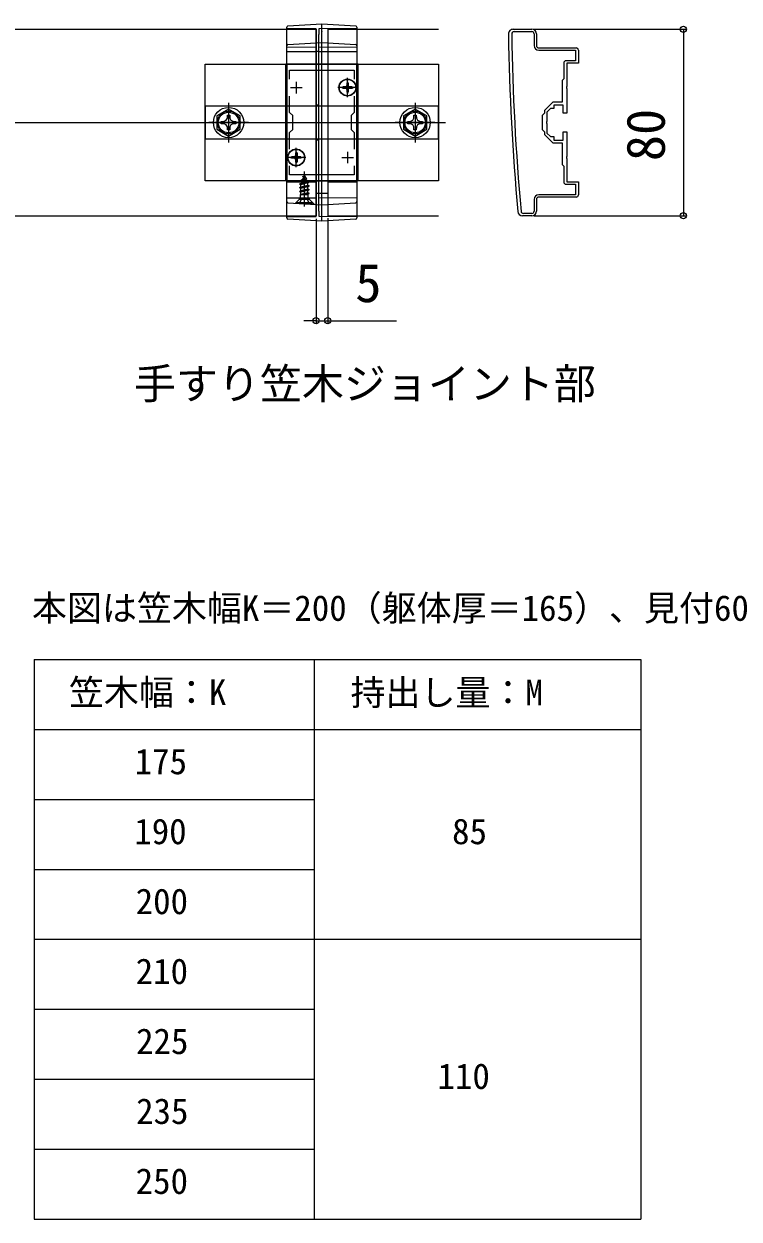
# Model space of a CAD drawing. Units: millimetres, scale not verified. Extents: x -1312 to 1312, y -1950 to 1938.
# Drawn here: x 608 to 914, y -1349 to -836 of the extents above; entities that cross this region are included whole.
import ezdxf
from ezdxf.enums import TextEntityAlignment as Align

# ---------------------------------------------------------------- set-up
doc = ezdxf.new("R2010")
doc.units = ezdxf.units.MM
doc.header["$LTSCALE"] = 10
doc.layers.add('0-1_TABLE1', color=7, linetype='Continuous', lineweight=18)
for name, color, linetype in [('0-2_USER1', 3, 'Continuous'), ('0-3_YKK_11', 7, 'Continuous'), ('0-4_YKK_12', 2, 'Continuous'), ('0-5_YKK_13', 4, 'Continuous'), ('0-6_YKK_D', 6, 'Continuous'), ('0-8_YSS_K', 3, 'Continuous')]:
    doc.layers.add(name, color=color, linetype=linetype)
doc.styles.add('ＭＳ ゴシック', font='')
doc.styles.get('ＭＳ ゴシック').set_extended_font_data('MS Gothic')

msp = doc.modelspace()

# ---------------------------------------------------------------- linework, layer by layer
at = {"layer": '0-1_TABLE1'}
for p, q in [((612, -1109.08), (872, -1109.08)), ((612, -1109.08), (612, -1349.08)), ((732, -1109.08), (732, -1349.08)), ((872, -1109.08), (872, -1349.08)), ((612, -1139.08), (872, -1139.08)), ((612, -1169.08), (732, -1169.08)), ((612, -1199.08), (732, -1199.08)), ((612, -1229.08), (872, -1229.08)), ((612, -1259.08), (732, -1259.08)), ((612, -1289.08), (732, -1289.08)), ((612, -1319.08), (732, -1319.08)), ((612, -1349.08), (872, -1349.08))]:
    msp.add_line(p, q, dxfattribs=at)
at = {"layer": '0-3_YKK_11'}
for p, q in [((817.29, -838.75), (825.29, -838.75)), ((817.69, -839.75), (825.29, -839.75)), ((826.29, -840.75), (826.29, -845.75)), ((827.29, -840.75), (827.29, -845.75)), ((828.29, -846.75), (844.29, -846.75)), ((721.79, -863.75), (726.79, -863.75)), ((724.29, -861.25), (724.29, -866.25)), ((743.79, -863.75), (748.79, -863.75)), ((746.29, -861.25), (746.29, -866.25)), ((724.29, -891.25), (724.29, -896.25)), ((746.29, -891.25), (746.29, -896.25)), ((721.79, -893.75), (726.79, -893.75)), ((743.79, -893.75), (748.79, -893.75)), ((826.29, -911.75), (826.29, -916.75)), ((827.29, -911.75), (827.29, -916.75)), ((844.29, -910.75), (828.29, -910.75)), ((825.29, -918.75), (821.29, -918.75)), ((825.29, -917.75), (821.7, -917.75))]:
    msp.add_line(p, q, dxfattribs=at)
for points in [[(828.29, -847.75), (843.99, -847.75), (843.99, -852.25), (839.99, -852.25)], [(845.29, -847.75), (845.29, -853.25), (840.29, -853.25), (840.29, -863.3), (840.17, -863.48), (840.17, -864.03), (840.29, -864.21), (840.29, -874.75), (838.79, -874.75), (838.79, -871.25), (834.79, -871.25), (834.79, -872.75), (833.29, -872.75), (831.79, -874.25), (831.79, -878.3), (831.67, -878.48), (831.67, -879.03), (831.79, -879.21), (831.79, -883.25), (833.29, -884.75), (834.79, -884.75), (834.79, -886.25), (838.79, -886.25), (838.79, -882.75), (840.29, -882.75), (840.29, -893.3), (840.17, -893.48), (840.17, -894.03), (840.29, -894.21), (840.29, -904.25), (845.29, -904.25), (845.29, -909.75)], [(838.99, -853.25), (838.99, -860.05), (838.29, -860.75), (838.29, -870.05), (834.3, -870.05), (830.79, -873.56), (830.79, -874.75), (829.79, -875.75), (829.79, -881.75), (830.79, -882.75), (830.79, -883.95), (834.3, -887.45), (838.29, -887.45), (838.29, -896.75), (838.99, -897.45), (838.99, -904.25)], [(721.49, -860.12), (721.49, -856.25), (749.09, -856.25), (749.09, -860.12)], [(721.49, -890.12), (721.49, -883.05), (722.79, -881.75), (722.79, -875.75), (721.49, -874.45), (721.49, -867.39)], [(749.09, -867.39), (749.09, -874.45), (747.79, -875.75), (747.79, -881.75), (749.09, -883.05), (749.09, -890.12)], [(749.09, -897.39), (749.09, -901.25), (721.49, -901.25), (721.49, -897.39)], [(839.99, -905.25), (843.99, -905.25), (843.99, -909.75), (828.29, -909.75)]]:
    msp.add_lwpolyline(points, dxfattribs=at)
msp.add_lwpolyline([(720.29, -853.75), (720.29, -903.75), (750.29, -903.75), (750.29, -853.75)], close=True, dxfattribs=at)
for centre, radius, start, end in [((817.29, -840.75), 2, 90, 180.8276), ((817.69, -840.75), 1, 90, 180.8279), ((825.29, -840.75), 2, 0, 90), ((825.29, -840.75), 1, 0, 90), ((1815.19, -826.34), 1000, 180.82764, 185.19793), ((1815.19, -826.34), 998.6, 180.82796, 185.20003), ((828.29, -845.75), 2, 180, 270), ((828.29, -845.75), 1, 180, 270), ((844.29, -847.75), 1, 0, 90), ((839.99, -853.25), 1, 90, 180), ((839.99, -904.25), 1, 180, 270), ((828.29, -911.75), 2, 90, 180), ((828.29, -911.75), 1, 90, 180), ((844.29, -909.75), 1, 270, 360), ((821.29, -916.75), 2, 185.1979, 270), ((821.7, -916.75), 1, 185.2, 270), ((825.29, -916.75), 2, 270, 360), ((825.29, -916.75), 1, 270, 360)]:
    msp.add_arc(centre, radius, start, end, dxfattribs=at)
at = {"layer": '0-4_YKK_12'}
for p, q in [((732.79, -838.75), (732.79, -918.75)), ((737.79, -838.75), (737.79, -918.75)), ((735.29, -913.75), (735.29, -843.75))]:
    msp.add_line(p, q, dxfattribs=at)
for points in [[(380.29, -838.75), (720.29, -838.75), (732.79, -838.75)], [(737.79, -838.75), (750.29, -838.75), (785.29, -838.75)], [(380.29, -918.75), (720.29, -918.75), (732.79, -918.75)], [(737.79, -918.75), (750.29, -918.75), (785.29, -918.75)]]:
    msp.add_lwpolyline(points, dxfattribs=at)
at = {"layer": '0-5_YKK_13'}
for p, q in [((732.79, -838.5), (720.29, -838.45)), ((720.29, -917.13), (720.29, -840.68)), ((720.76, -837.34), (735.29, -836.45)), ((750.29, -838.45), (733.99, -838.6)), ((735.29, -836.45), (749.82, -837.34)), ((735.29, -839.75), (735.29, -839.79)), ((735.29, -918.06), (735.29, -839.79)), ((750.29, -840.68), (750.29, -917.13)), ((720.76, -845.34), (735.29, -844.45)), ((732.79, -916.92), (732.79, -840.83)), ((733.99, -916.82), (733.99, -840.93)), ((735.29, -844.45), (749.82, -845.34)), ((732.79, -846.5), (720.29, -846.45)), ((720.29, -848.25), (732.79, -848.25)), ((733.99, -848.25), (732.79, -848.25)), ((750.29, -846.45), (733.99, -846.6)), ((733.99, -848.25), (750.29, -848.25)), ((750.79, -853.75), (719.79, -853.75)), ((750.79, -903.75), (750.79, -853.75)), ((746.29, -867.9), (746.29, -859.6)), ((750.44, -863.75), (742.14, -863.75)), ((744.24, -863.4), (744.24, -864.1)), ((745.44, -863.4), (744.24, -863.4)), ((745.44, -864.1), (744.24, -864.1)), ((746.64, -861.7), (745.94, -861.7)), ((745.94, -861.7), (745.94, -862.9)), ((745.94, -864.6), (745.94, -865.8)), ((746.64, -865.8), (745.94, -865.8)), ((746.64, -861.7), (746.64, -862.9)), ((746.64, -864.6), (746.64, -865.8)), ((748.34, -863.4), (747.14, -863.4)), ((748.34, -864.1), (747.14, -864.1)), ((748.34, -863.4), (748.34, -864.1)), ((695.29, -870.25), (695.29, -887.25)), ((733.99, -871.25), (732.79, -871.25)), ((775.29, -870.25), (775.29, -887.25)), ((694.77, -876.9), (694.79, -875.65)), ((774.77, -876.9), (774.79, -875.65)), ((703.79, -878.75), (686.79, -878.75)), ((783.79, -878.75), (766.79, -878.75)), ((733.99, -886.25), (732.79, -886.25)), ((724.64, -891.7), (723.94, -891.7)), ((723.94, -891.7), (723.94, -892.9)), ((724.29, -897.9), (724.29, -889.6)), ((724.64, -891.7), (724.64, -892.9)), ((728.44, -893.75), (720.14, -893.75)), ((722.24, -893.4), (722.24, -894.1)), ((723.44, -893.4), (722.24, -893.4)), ((723.44, -894.1), (722.24, -894.1)), ((723.94, -894.6), (723.94, -895.8)), ((724.64, -895.8), (723.94, -895.8)), ((724.64, -894.6), (724.64, -895.8)), ((726.34, -893.4), (725.14, -893.4)), ((726.34, -894.1), (725.14, -894.1)), ((726.34, -893.4), (726.34, -894.1)), ((727.79, -901.3), (727.05, -903.11)), ((727.19, -901.89), (727.66, -901.62)), ((727.19, -901.99), (727.19, -901.89)), ((727.19, -901.99), (727.45, -902.14)), ((727.79, -914.8), (727.79, -899.81)), ((727.79, -901.3), (728.22, -902.33)), ((720.29, -904.25), (732.79, -904.25)), ((725.79, -905.07), (729.54, -904.28)), ((725.79, -905.17), (729.54, -904.38)), ((725.79, -905.07), (726.37, -904.74)), ((725.79, -905.17), (725.79, -905.07)), ((725.79, -905.17), (726.32, -905.48)), ((729.79, -905.87), (725.79, -906.66)), ((725.79, -906.76), (729.79, -905.97)), ((725.79, -906.66), (726.32, -906.36)), ((725.79, -906.76), (725.79, -906.66)), ((725.79, -906.76), (726.32, -907.07)), ((729.16, -904.6), (726.32, -905.48)), ((726.32, -906.36), (726.32, -905.48)), ((726.32, -906.36), (729.27, -905.57)), ((729.27, -906.27), (726.32, -907.07)), ((726.32, -907.95), (726.32, -907.07)), ((726.32, -907.95), (729.27, -907.16)), ((726.76, -903.8), (726.37, -904.74)), ((726.37, -904.74), (728.86, -903.89)), ((726.39, -903.58), (728.84, -902.79)), ((726.39, -903.48), (727.05, -903.11)), ((726.39, -903.58), (726.76, -903.8)), ((726.76, -903.8), (728.49, -902.99)), ((727.05, -903.11), (728.22, -902.33)), ((728.22, -902.33), (728.84, -902.69)), ((728.49, -902.99), (728.84, -902.79)), ((728.49, -902.99), (728.86, -903.89)), ((728.84, -902.79), (728.84, -902.69)), ((728.86, -903.89), (729.54, -904.28)), ((729.16, -904.6), (729.54, -904.38)), ((729.16, -904.6), (729.27, -904.87)), ((729.27, -905.57), (729.27, -904.87)), ((729.27, -905.57), (729.79, -905.87)), ((729.27, -906.27), (729.79, -905.97)), ((729.27, -907.16), (729.27, -906.27)), ((729.27, -907.16), (729.79, -907.46)), ((729.54, -904.38), (729.54, -904.28)), ((729.79, -905.97), (729.79, -905.87)), ((737.79, -904.25), (737.79, -909.25)), ((737.79, -904.25), (750.29, -904.25)), ((720.29, -911.05), (732.79, -911.01)), ((725.54, -911.8), (723.99, -913.36)), ((724.29, -913.05), (725.92, -911.42)), ((725.54, -911.04), (725.54, -911.8)), ((730.04, -911.8), (725.54, -911.8)), ((725.79, -908.25), (729.79, -907.46)), ((729.79, -907.56), (725.79, -908.35)), ((725.79, -908.25), (726.32, -907.95)), ((725.79, -908.35), (725.79, -908.25)), ((725.79, -908.35), (726.32, -908.66)), ((726.01, -909.72), (726.32, -909.54)), ((729.43, -909.72), (726.01, -909.72)), ((729.54, -911.3), (726.04, -911.3)), ((726.16, -910.86), (726.16, -909.72)), ((729.27, -907.86), (726.32, -908.66)), ((726.32, -909.54), (726.32, -908.66)), ((726.32, -909.54), (729.27, -908.75)), ((726.44, -909.72), (729.79, -909.05)), ((729.79, -909.15), (726.94, -909.72)), ((728.94, -911.49), (727.79, -910.88)), ((729.27, -909.45), (728.29, -909.72)), ((729.84, -913.3), (728.94, -911.49)), ((729.27, -907.86), (729.79, -907.56)), ((729.27, -908.75), (729.27, -907.86)), ((729.27, -908.75), (729.79, -909.05)), ((729.27, -909.45), (729.79, -909.15)), ((729.27, -909.72), (729.27, -909.45)), ((729.43, -910.86), (729.43, -909.72)), ((729.79, -907.56), (729.79, -907.46)), ((729.79, -909.15), (729.79, -909.05)), ((730.04, -911.8), (730.04, -911.02)), ((732.1, -913.86), (730.04, -911.8)), ((733.99, -909.25), (732.79, -909.25)), ((737.79, -909.25), (733.99, -909.25)), ((733.99, -910.91), (750.29, -911.05)), ((720.76, -913.17), (735.29, -914.05)), ((724.29, -913.3), (724.29, -913.05)), ((724.29, -913.05), (731.29, -913.05)), ((724.29, -913.3), (731.29, -913.3)), ((735.29, -914.05), (749.82, -913.17)), ((720.29, -919.05), (732.79, -919.01)), ((733.99, -918.91), (750.29, -919.05))]:
    msp.add_line(p, q, dxfattribs=at)
for points in [[(720.29, -840.68), (720.29, -840.38), (720.29, -840.09), (720.29, -839.8), (720.29, -839.53), (720.29, -839.26), (720.29, -839.01), (720.29, -838.78), (720.29, -838.57), (720.29, -838.39), (720.29, -838.22), (720.29, -838.09), (720.29, -837.98), (720.29, -837.9), (720.29, -837.86), (720.29, -837.84)], [(732.79, -840.83), (732.79, -840.5), (732.79, -840.18), (732.79, -839.86), (732.79, -839.57), (732.79, -839.31), (732.79, -839.07), (732.79, -838.87), (732.79, -838.71), (732.79, -838.59), (732.79, -838.52), (732.79, -838.5)], [(733.99, -838.6), (733.99, -838.62), (733.99, -838.69), (733.99, -838.81), (733.99, -838.97), (733.99, -839.17), (733.99, -839.4), (733.99, -839.67), (733.99, -839.96), (733.99, -840.27), (733.99, -840.6), (733.99, -840.93)], [(735.29, -839.79), (735.29, -839.44), (735.29, -839.1), (735.29, -838.76), (735.29, -838.44), (735.29, -838.13), (735.29, -837.83), (735.29, -837.56), (735.29, -837.31), (735.29, -837.09), (735.29, -836.9), (735.29, -836.74), (735.29, -836.62), (735.29, -836.53), (735.29, -836.47), (735.29, -836.45)], [(750.29, -837.84), (750.29, -837.86), (750.29, -837.9), (750.29, -837.98), (750.29, -838.09), (750.29, -838.22), (750.29, -838.39), (750.29, -838.57), (750.29, -838.78), (750.29, -839.01), (750.29, -839.26), (750.29, -839.53), (750.29, -839.8), (750.29, -840.09), (750.29, -840.38), (750.29, -840.68)], [(750.79, -903.75), (719.79, -903.75), (719.79, -853.75)], [(694.79, -875.65), (695.79, -875.65), (695.82, -876.9)], [(774.79, -875.65), (775.79, -875.65), (775.82, -876.9)], [(693.44, -879.28), (692.19, -879.26), (692.19, -878.25), (693.44, -878.23)], [(693.44, -878.23), (694.31, -877.77), (694.77, -876.9)], [(694.77, -880.61), (694.31, -879.74), (693.44, -879.28)], [(695.82, -880.61), (695.79, -881.85), (694.79, -881.85), (694.77, -880.61)], [(695.82, -876.9), (696.28, -877.77), (697.15, -878.23)], [(697.15, -879.28), (696.28, -879.74), (695.82, -880.61)], [(697.15, -878.23), (698.39, -878.25), (698.39, -879.26), (697.15, -879.28)], [(773.44, -879.28), (772.19, -879.26), (772.19, -878.25), (773.44, -878.23)], [(773.44, -878.23), (774.31, -877.77), (774.77, -876.9)], [(774.77, -880.61), (774.31, -879.74), (773.44, -879.28)], [(775.82, -880.61), (775.79, -881.85), (774.79, -881.85), (774.77, -880.61)], [(775.82, -876.9), (776.28, -877.77), (777.15, -878.23)], [(777.15, -879.28), (776.28, -879.74), (775.82, -880.61)], [(777.15, -878.23), (778.39, -878.25), (778.39, -879.26), (777.15, -879.28)], [(726.39, -903.58), (726.39, -903.48), (728.84, -902.69)], [(725.74, -913.3), (726.65, -911.49), (727.79, -910.88)], [(731.29, -913.3), (731.29, -913.05), (729.66, -911.42)], [(720.29, -919.67), (720.29, -919.65), (720.29, -919.61), (720.29, -919.55), (720.29, -919.45), (720.29, -919.33), (720.29, -919.19), (720.29, -919.03), (720.29, -918.84), (720.29, -918.64), (720.29, -918.42), (720.29, -918.18), (720.29, -917.93), (720.29, -917.67), (720.29, -917.4), (720.29, -917.13)], [(732.79, -919.01), (732.79, -919), (732.79, -918.95), (732.79, -918.88), (732.79, -918.78), (732.79, -918.65), (732.79, -918.5), (732.79, -918.32), (732.79, -918.12), (732.79, -917.91), (732.79, -917.68), (732.79, -917.43), (732.79, -917.18), (732.79, -916.92)], [(733.99, -916.82), (733.99, -917.08), (733.99, -917.33), (733.99, -917.58), (733.99, -917.81), (733.99, -918.02), (733.99, -918.22), (733.99, -918.4), (733.99, -918.55), (733.99, -918.68), (733.99, -918.78), (733.99, -918.85), (733.99, -918.9), (733.99, -918.91)], [(750.29, -917.13), (750.29, -917.4), (750.29, -917.67), (750.29, -917.93), (750.29, -918.18), (750.29, -918.42), (750.29, -918.64), (750.29, -918.84), (750.29, -919.03), (750.29, -919.19), (750.29, -919.33), (750.29, -919.45), (750.29, -919.55), (750.29, -919.61), (750.29, -919.65), (750.29, -919.67)], [(749.82, -920.17), (735.29, -921.05), (720.76, -920.17)], [(735.29, -921.05), (735.29, -921.04), (735.29, -920.99), (735.29, -920.91), (735.29, -920.8), (735.29, -920.66), (735.29, -920.5), (735.29, -920.3), (735.29, -920.08), (735.29, -919.84), (735.29, -919.58), (735.29, -919.3), (735.29, -919.01), (735.29, -918.7), (735.29, -918.39), (735.29, -918.06)]]:
    msp.add_lwpolyline(points, dxfattribs=at)
for points in [[(785.29, -853.75), (785.29, -903.75), (685.29, -903.75), (685.29, -853.75)], [(685.29, -885.75), (785.29, -885.75), (785.29, -871.75), (685.29, -871.75)], [(700.29, -875.87), (695.29, -872.98), (690.29, -875.87), (690.29, -881.64), (695.29, -884.53), (700.29, -881.64)], [(780.29, -875.87), (775.29, -872.98), (770.29, -875.87), (770.29, -881.64), (775.29, -884.53), (780.29, -881.64)]]:
    msp.add_lwpolyline(points, close=True, dxfattribs=at)
for centre, radius in [((746.29, -863.75), 3.65), ((746.29, -863.75), 3.5), ((695.29, -878.75), 6.5), ((695.29, -878.75), 4.91), ((695.29, -878.75), 4.43), ((775.29, -878.75), 6.5), ((775.29, -878.75), 4.91), ((775.29, -878.75), 4.43), ((724.29, -893.75), 3.65), ((724.29, -893.75), 3.5)]:
    msp.add_circle(centre, radius, dxfattribs=at)
for centre, radius, start, end in [((720.79, -837.84), 0.5, 93.5, 180), ((749.79, -837.84), 0.5, 0, 86.5), ((720.79, -845.84), 0.5, 93.5, 180), ((749.79, -845.84), 0.5, 0, 86.5), ((745.44, -862.9), 0.5, 270, 0), ((745.44, -864.6), 0.5, 0, 90), ((747.14, -862.9), 0.5, 180, 270), ((747.14, -864.6), 0.5, 90, 180), ((723.44, -892.9), 0.5, 270, 0), ((723.44, -894.6), 0.5, 0, 90), ((725.14, -892.9), 0.5, 180, 270), ((725.14, -894.6), 0.5, 90, 180), ((725.36, -910.86), 0.8, 315, 0), ((730.23, -910.86), 0.8, 180, 225), ((720.79, -912.67), 0.5, 180, 266.5), ((749.79, -912.67), 0.5, 273.5, 0), ((720.79, -919.67), 0.5, 180, 266.5), ((749.79, -919.67), 0.5, 273.5, 0)]:
    msp.add_arc(centre, radius, start, end, dxfattribs=at)
at = {"layer": '0-6_YKK_D'}
for p, q in [((826.29, -838.75), (891.29, -838.75)), ((890.29, -838.75), (890.29, -918.75)), ((732.79, -920.01), (732.79, -964.75)), ((737.79, -919.75), (737.79, -964.75)), ((826.29, -918.75), (891.29, -918.75)), ((732.79, -963.75), (727.54, -963.75)), ((732.79, -963.75), (737.79, -963.75)), ((737.79, -963.75), (767.33, -963.75))]:
    msp.add_line(p, q, dxfattribs=at)
for centre in [(890.29, -838.75), (890.29, -918.75), (732.79, -963.75), (737.79, -963.75)]:
    msp.add_circle(centre, 1.31, dxfattribs=at)
at = {"layer": '0-8_YSS_K'}
msp.add_line((335.29, -878.75), (788.29, -878.75), dxfattribs=at)

# ---------------------------------------------------------------- texts
at = {"layer": '0-1_TABLE1', "style": 'ＭＳ ゴシック'}
for s, p in [('笠木幅：K', (626.83, -1131.92)), ('持出し量：M', (747.58, -1132)), ('175', (655.04, -1161.58)), ('190', (654.87, -1191.58)), ('85', (791.13, -1191.58)), ('200', (655.47, -1221.58)), ('210', (655.47, -1251.58)), ('225', (655.64, -1281.58)), ('110', (784.87, -1296.58)), ('235', (655.64, -1311.58)), ('250', (655.47, -1341.58))]:
    msp.add_text(s, height=11, dxfattribs=at).set_placement(p, align=Align.BOTTOM_LEFT)
at = {"layer": '0-2_USER1', "style": 'ＭＳ ゴシック'}
for s, height, p in [('手すり笠木ジョイント部', 13.2, (654.72, -1001.33)), ('本図は笠木幅K＝200（躯体厚＝165）、見付60㎜を示す。', 11, (610.98, -1095.78))]:
    msp.add_text(s, height=height, dxfattribs=at).set_placement(p, align=Align.BOTTOM_LEFT)
at = {"layer": '0-6_YKK_D', "style": 'ＭＳ ゴシック'}
msp.add_text('80', height=16.5, rotation=90, dxfattribs=at).set_placement((887.29, -895.31), align=Align.BOTTOM_LEFT)
msp.add_text('5', height=16.5, dxfattribs=at).set_placement((749.63, -960.75), align=Align.BOTTOM_LEFT)

doc.saveas('drawing.dxf')
